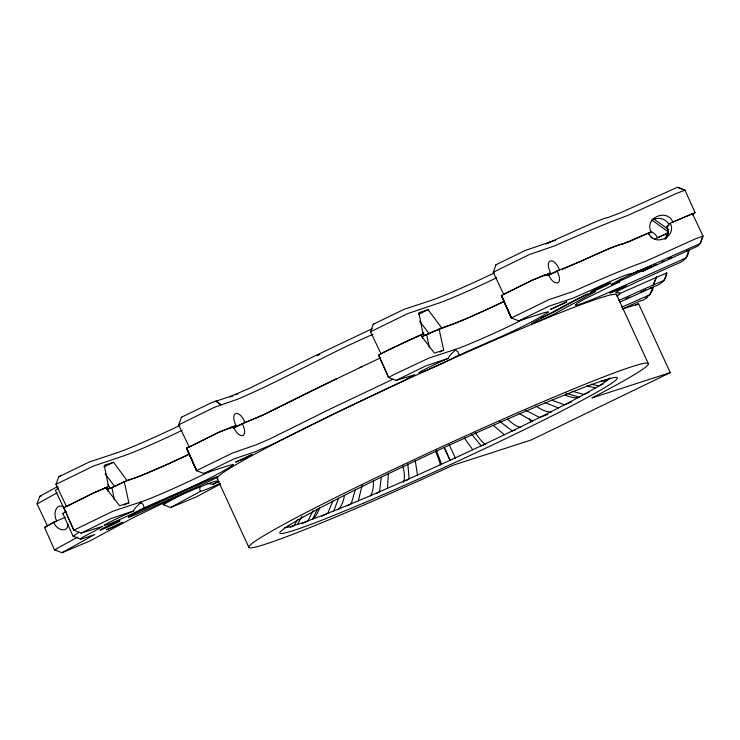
<?xml version="1.0" encoding="UTF-8"?>
<svg xmlns="http://www.w3.org/2000/svg" width="740" height="740" viewBox="0 0 740 740"><rect width="100%" height="100%" fill="white"/><g stroke="black" fill="none" stroke-linecap="round" stroke-linejoin="round"><path stroke-width="1.11" d="M233.072 428.146L242.257 423.696C249.491 438.339 238.659 439.782 233.368 426.592L217.255 432.928L186.554 448.255L196.59 470.677L204.018 473.526L229.4 465.34L233.562 464.415L233.405 464.998C204.203 483.192 171.458 494.995 140.489 509.573A22.181 1.082 -24.7 0 1 122.072 518.509L109.687 523.827L104.155 525.418A22.181 1.082 -24.7 0 1 133.043 511.22L133.533 511.007C134.763 507.131 139.25 504.763 140.887 501.942A49.071 2.396 -24.7 0 0 210.678 470.871M548.303 275.419L559.514 269.98C554.352 256.577 543.604 258.269 550.588 272.894L532.079 280.266L501.368 295.593L511.405 318.015L518.823 320.864L544.215 312.678L548.377 311.762L548.22 312.345C519.018 330.53 486.273 342.343 455.313 356.921A22.181 1.082 -24.7 0 1 436.896 365.847L430.162 368.816A22.181 1.082 -24.7 0 1 420.598 372.627L419.45 372.951A22.181 1.082 -24.7 0 1 419.645 372.248L420.903 371.471A22.181 1.082 -24.7 0 1 447.857 358.567L448.348 358.354C449.578 354.479 454.064 352.101 455.701 349.289A49.071 2.396 -24.7 0 0 526.464 317.71M284.595 527.444A179.552 8.769 -24.7 0 0 285.649 527.463L287.435 527.222A179.552 8.769 -24.7 0 0 294.243 525.474L297.452 524.475A179.552 8.769 -24.7 0 0 307.997 520.831L314.296 518.5A179.552 8.769 -24.7 0 0 327.82 513.273L333.823 510.887A179.552 8.769 -24.7 0 0 350.131 504.218L358.327 500.795A179.552 8.769 -24.7 0 0 379.546 491.749L387.418 488.335L388.407 473.415M666.028 238.234L666.435 233.729L668.202 232.12M667.452 236.781L667.859 232.277M68.2 524.346C67.22 534.252 55.306 529.017 53.798 522.135L44.52 527.352L54.483 549.838L62.058 552.715L89.651 541.088L133.135 517.732L164.178 502.682A54.658 2.673 -24.7 0 1 215.821 481.222L217.172 481.111A54.658 2.673 -24.7 0 1 213.194 484.302L208.07 483.544M381.239 477.374L379.546 491.749L376.753 493.358M189.227 447.062L219.882 431.818L236.023 425.472C229.169 411.468 239.547 408.702 244.94 422.559L263.662 414.807L336.709 378.704M494.32 272.903A54.658 2.673 -24.7 0 1 462.426 287.62L454.332 291.153A54.658 2.673 -24.7 0 1 430.708 300.542L404.234 309.255L373.247 324.259L370.536 331.77L381.1 354.062L381.507 353.646M358.327 500.795L362.147 485.283M503.783 294.557L493.219 272.264L495.93 264.754L525.159 250.49L551.346 241.554L581.964 227.781A32.541 1.591 -24.7 0 1 595.358 221.954L599.039 220.455A32.541 1.591 -24.7 0 1 607.54 217.699L619.667 213.129L677.498 187.285L685 190.115L695.054 212.574L692.742 215.044M61.966 552.678L94.831 534.502L82.658 538.665A32.541 1.591 -24.7 0 1 80.632 538.748L81.539 538.054A32.541 1.591 -24.7 0 1 94.1 531.283L102.721 526.288L81.317 533.087L73.843 530.256L63.816 507.659L92.528 493.377L105.792 487.688L119.612 505.772L128.853 502.765L124.265 481.675L139.12 476.449L166.648 464.618A49.284 2.405 -24.7 0 0 189.542 453.898M692.455 213.768L670.255 223.203L666.962 226.542A12.034 11.923 44.5 0 1 665.057 239.492M355.246 489.843L351.278 503.737L347.328 505.846M140.572 502.987L140.887 501.942L113.035 511.155L73.815 530.21M455.387 350.325L455.701 349.289L428.987 358.049L393.976 374.523L388.602 377.52L396.131 380.425L414.816 374.671L403.457 380.841L336.404 412.652L272.218 444.416L254.421 452.066L233.794 458.994L204.018 473.526M66.443 511.849A37.916 1.85 -24.7 0 0 65.851 512.45L55.426 490.324L58.553 487.91M200.078 486.384L199.754 489.51L200.447 491.341A22.181 1.082 -24.7 0 0 220.187 483.396M684.953 190.236L676.341 193.464L627.326 215.636C602.785 224.479 578.93 235.246 554.926 245.736L529.137 254.643L493.219 272.264L493.765 272.228M57.489 486.633L39.877 496.198L37 503.885L47.573 526.121M179.746 425.482A54.658 2.673 -24.7 0 1 116.134 453.121L89.66 461.834L58.682 476.838L55.972 484.358L66.045 505.624M372.229 328.699L313.742 356.476L250.129 387.991L232.073 395.78L211.474 402.69L181.522 417.194L178.654 424.843L189.209 447.136M623.099 308.636L640.646 300.699C645.502 301.744 658.989 284.031 650.118 287.971M617.299 296.638L620.203 293.271L618.594 292.633C606.476 295.149 636.141 282.588 636.15 282.245L676.86 263.829C683.011 261.784 688.653 257.326 688.699 250.324M649.923 294.798L652.662 287.25M619.029 293.873L666.786 272.866C666.268 280.099 660.931 284.216 654.771 286.315L619.916 302.087M686.137 257.918L688.875 250.37M333.823 510.887L338.624 498.149M653.244 284.937L656.611 276.871L653.244 284.937L618.742 300.532M332.834 500.98L327.82 513.273L321.918 516.27M312.659 519.119L317.516 509M313.122 510.609L307.997 520.831L302.003 523.763M686.165 257.853L619.704 287.601A54.658 2.673 -24.7 0 1 589.179 300.718L583.731 302.817A54.658 2.673 -24.7 0 1 584.766 298.969L619.241 281.968L620.758 279.119M297.452 524.475L301.846 516.492M297.637 519.462L294.243 525.474L290.21 527.398M666.786 272.866L664.048 280.414L653.513 284.808M287.435 527.222L288.591 525.28M185.315 492.526L163.161 504.662L170.598 507.557L200.42 491.323M396.057 380.406L425.833 365.875L448.348 358.354M81.233 533.059L111.019 518.527L133.533 511.007M518.823 320.864L548.608 306.332L573.315 298.007L592.981 289.368A32.541 1.591 -24.7 0 1 614.034 279.831L618.178 278.083A32.541 1.591 -24.7 0 1 627.428 274.503L632.367 273.365L641.201 269.822L700.29 243.469L703 235.986L692.474 213.703M163.133 504.689L164.558 504.375M648.61 234.432L651.052 231.925C644.022 218.143 667.036 207.792 672.817 222.074L695.054 212.574M387.418 488.335A179.552 8.769 -24.7 0 0 409.137 478.78L420.302 473.794A179.552 8.769 -24.7 0 0 441.539 464.174L450.077 460.262A179.552 8.769 -24.7 0 0 471.343 450.401L481.148 445.804A179.552 8.769 -24.7 0 0 504.356 434.759L512.274 430.939A179.552 8.769 -24.7 0 0 532.449 421.06L541.939 416.333A179.552 8.769 -24.7 0 0 558.441 407.962L564.528 404.817A179.552 8.769 -24.7 0 0 578.291 397.537L583.962 394.457A179.552 8.769 -24.7 0 0 595.561 387.88L598.882 385.892A179.552 8.769 -24.7 0 0 605.699 381.479L607.947 379.786A179.552 8.769 -24.7 0 0 609.862 377.909M66.563 506.512L95.238 492.239L108.521 486.541L104.275 465.293L113.544 462.269L127.067 480.501L133.246 478.484A49.284 2.405 -24.7 0 0 169.516 463.407L177.322 459.836A49.284 2.405 -24.7 0 0 189.699 453.999M406.445 480.621L409.137 478.78L407.805 463.915M65.055 512.043L63.538 513.07A37.916 1.85 -24.7 0 0 63.279 513.856M381.858 353.424L382.719 352.934M504.19 294.132L504.902 293.706M79.032 532.264L73.075 536.269L80.521 539.09M646.14 298.054L647.204 297.452M49.155 525.002L49.71 524.697M505.401 293.419L532.495 280.155L545.639 274.503M57.165 492.738L37.213 503.903M50.598 524.216L56.832 520.849C52.901 515.493 55.407 502.238 63.843 507.048M77.728 537.101L54.483 549.838L55.898 549.524M220.279 484.117L196.239 496.929L170.598 507.557M587.07 294.085L555.657 311.05A15.161 0.74 -24.7 0 1 540.709 318.209M383.237 352.638L406.935 341.048M59.635 476.227L61.041 475.487M637.085 270.933L643.069 271.099A22.181 1.082 -24.7 0 0 651.857 266.206L651.912 265.975A22.181 1.082 -24.7 0 0 626.947 276.344L620.546 279.452A22.181 1.082 -24.7 0 0 617.308 282.754L619.241 281.968M549.422 242.294L547.655 243.164L549.561 242.239M103.915 466.94L113.544 462.269M418.489 314.361L428.118 309.69L441.641 327.922L451.613 324.564A49.284 2.405 -24.7 0 0 469.132 317.432L498.88 303.983M103.739 488.687L105.792 487.688M104.405 488.548L108.521 486.541M421.032 334.961L423.095 333.962L418.849 312.715L428.118 309.69M230.306 428.072L233.368 426.592M545.121 275.419L548.183 273.93C553.474 287.12 564.305 285.677 557.072 271.034L547.508 275.678M231.944 427.452L236.023 425.472M544.474 275.854L550.588 272.894M106.865 489.529L113.534 486.874M233.6 428.062L244.94 422.559M422.447 336.46L441.641 327.922M107.864 491.055A12.034 4.634 64.1 0 0 107.106 489.233L111.897 487.679L124.265 481.675M422.688 338.393A12.034 4.634 64.1 0 0 421.92 336.58C438.94 328.939 456.774 323.186 473.794 315.388A49.284 2.405 -24.7 0 0 496.975 304.778L504.356 301.245M127.067 480.501L114.7 486.495L105.126 473.794M124.033 505.096L128.853 502.765M439.81 351.972L443.667 350.103L439.079 329.013M618.029 282.532L619.001 282.07M635.494 305.333L638.611 303.825L670.255 372.636L531.329 439.93L453.056 465.229L447.127 467.948A219.891 10.739 -24.7 0 1 255.032 541.291A219.891 10.739 -24.7 0 1 543.641 401.469A219.891 10.739 -24.7 0 1 596.098 395.789L591.982 397.926L670.255 372.636M407.934 340.557L423.095 333.962M499.602 303.641L504.218 301.439M362.165 366.578L309.792 391.608L262.496 415.223L242.257 423.696M359.548 367.697L380.767 357.762M372.988 334.314C326.978 354.072 283.651 379.713 237.577 399.221L214.517 407.25L178.654 424.843L179.626 424.668M392.977 379.204L331.964 408.156L269.739 438.977L256.53 444.694L232.499 453.019L196.562 470.64L186.591 448.116L196.59 470.677L186.591 448.116M651.052 231.925L629.176 241.647L613.118 247.003A37.916 1.85 -24.7 0 0 581.39 261.137L557.072 271.034M666.962 226.542L668.923 225.663M654.706 239.029L666.435 233.729M668.276 232.924L657.527 237.79A12.034 11.923 44.2 0 0 650.312 231.343M617.872 281.894L641.996 270.979M644.087 270.026L648.286 268.13M653.531 265.762L656.676 264.337M661.921 261.96L664.021 261.017M668.22 259.12L671.365 257.696M642.607 271.33L697.543 246.198L700.262 243.534L703 235.986L694.666 239.159L645.345 261.47C620.832 270.322 596.967 280.969 573.028 291.523L549.062 299.608L511.377 317.978L501.387 295.528L502.469 295.334M143.024 509.231L149.295 506.401M151.386 505.448L163.929 499.777M169.155 497.41L178.562 493.154M180.653 492.211L186.924 489.371M189.014 488.428L201.558 482.757A15.161 0.74 -24.7 0 0 203.158 482.027M625.707 298.84L629.907 296.943M640.396 292.198L642.487 291.246M621.748 307.165L649.951 294.724M643.541 290.774L644.327 290.413M644.66 290.274L645.817 289.756M603.045 384.06L598.882 385.892L591.103 384.254M589.077 392.274L583.962 394.457L572.113 391.229M53.798 522.135L65.268 517.343M571.641 401.913L564.528 404.817L551.79 400.155M41.532 495.782L40.645 496.124M547.72 414.409L539.608 417.499L525.557 410.2M686.378 251.082L688.228 250.435M45.455 527.204L46.416 526.871M562.631 269.231L606.023 250.009A37.916 1.85 -24.7 0 1 622.553 244.08L648.499 233.044C654.29 247.289 677.304 236.976 670.255 223.203M515.484 429.857L512.274 430.939L499.491 421.236M443.667 350.103L434.426 353.11L420.616 335.026L383.579 352.24L378.593 355.126L388.63 377.557L378.612 355.061L379.195 355.024M622.303 309.098L638.611 303.825M40.33 496.235L39.701 496.346M496.466 264.68L495.948 264.809M373.783 324.194L373.247 324.259M181.892 417.258L181.365 417.332M59.209 476.773L58.682 476.838M64.732 507.575L63.779 507.788M512.348 317.858L511.442 318.061M389.573 377.391L388.657 377.604M197.534 470.52L196.701 470.714M74.398 530.154L73.926 530.247M371.082 331.733L370.536 331.77L408.064 313.464L437.719 303.456A49.071 2.396 -24.7 0 0 496.614 277.778M56.508 484.312L55.972 484.358L93.49 466.043L123.145 456.034A49.071 2.396 -24.7 0 0 182.04 430.356M483.387 445.351L481.148 445.804L471.917 434.556M73.88 536.232L73.075 536.269L62.937 513.671M455.664 350.261L457.801 351.565L458.939 354.728M140.85 502.913L142.987 504.227L144.124 507.39M605.237 379.786L607.457 380.175M601.287 380.675L605.699 381.479M586.811 385.919L595.561 387.88M565.943 393.199L579.133 397.084M677.498 187.285L684.842 190.115M545.149 402.653L558.441 407.962M519.101 413.41L532.449 421.06M651.681 219.919L668.331 231.824M653.096 218.467L668.803 229.724M493.303 425.352L504.356 434.759M650.321 236.319L652.051 237.845M419.7 321.206L429.274 333.916M464.433 438.071L472.749 449.744M616.54 294.585L648.185 363.386M529.304 418.738L530.756 421.893M449.18 444.629L455.461 458.273M217.301 478.752L248.945 547.554M444.74 448.681L447.321 454.351M444.25 447.432L450.077 460.262M448.042 455.923L450.068 460.428M63.797 507.723L73.787 530.173M436.276 449.892L441.539 464.174M426.712 335.017L429.274 347.273M111.897 487.679L114.46 499.926M415.251 460.595L417.49 475.052M218.05 479.03A219.891 10.739 -24.7 0 1 413.133 376.586A219.891 10.739 -24.7 0 1 616.383 295.889M435.518 451.169A42.8 2.387 65.5 0 1 440.402 464.85M319.699 507.612A42.8 31.866 68.4 0 1 313.501 518.638M402.986 465.83A42.8 10.85 66 0 1 403.365 482.323M551.282 412.078A42.8 23.467 63.5 0 1 535.991 405.936M486.004 444.472A42.8 8.011 64.8 0 1 475.274 432.724M344.489 495.245A42.8 25.845 67.4 0 1 338.356 509.582M520.387 427.267A42.8 16.224 64.2 0 1 507.659 419.007M373.395 480.528A42.8 18.537 66.6 0 1 370.315 496.022M577.172 397.824A42.8 30.118 62.5 0 1 565.268 395.095M614.024 283.624A49.071 2.396 -24.7 0 1 611.175 284.891M213.194 484.302A22.181 1.082 -24.7 0 1 219.16 481.49M137.529 511.71A15.161 0.74 -24.7 0 1 135.291 512.681M206.331 480.547A15.161 0.74 -24.7 0 1 203.953 481.657M108.022 484.598A12.034 4.653 64.1 0 1 109.89 488.067M422.596 332.019A12.034 4.653 64.1 0 1 424.464 335.488M317.312 355.69A16.659 0.814 -24.7 0 1 319.625 354.553M230.066 397.019A22.181 1.082 -24.7 0 1 233.082 395.743M235.736 394.661A22.181 1.082 -24.7 0 1 237.947 393.81M545.676 243.996A22.181 1.082 -24.7 0 1 555.379 240.296M651.163 220.936A12.034 11.923 44.2 0 1 668.609 223.665M106.588 529.692L113.831 526.908L122.803 522.283L106.588 529.692M128.436 517.121L128.399 517.269A15.161 0.74 -24.7 0 0 134.032 515.299L202.362 484.506A15.161 0.74 -24.7 0 0 217.514 476.828L217.56 476.671A15.161 0.74 -24.7 0 0 205.258 481.555L143.588 509.453A15.161 0.74 -24.7 0 0 128.436 517.121M235.736 462L242.97 459.216L251.942 454.582L235.736 462M550.523 309.422L566.757 301.929L550.523 309.422M609.954 292.947L617.197 290.154L626.17 285.529L609.954 292.947M215.895 401.089L220.881 404.66L215.895 401.089M595.506 291.532L556.462 312.789A15.161 0.74 -24.7 0 1 537.212 321.798L535.399 322.538A15.161 0.74 -24.7 0 1 534.178 322.057L570.651 302.355A15.161 0.74 -24.7 0 1 585.608 295.195L591.713 292.614A15.161 0.74 -24.7 0 1 595.506 291.532M592.416 291.653L590.992 292.115A11.109 0.546 -24.7 0 1 602.434 286.13A11.109 0.546 -24.7 0 1 609.279 283.901A11.109 0.546 -24.7 0 1 592.416 291.653M101.667 529.618L100.242 530.081A11.109 0.546 -24.7 0 1 111.684 524.105A11.109 0.546 -24.7 0 1 118.529 521.876A11.109 0.546 -24.7 0 1 101.667 529.618M511.386 317.996L501.405 295.464L511.377 317.978M363.109 503.274A185.768 9.074 -24.7 0 0 617.373 378.121A185.768 9.074 -24.7 0 0 365.218 485.015A185.768 9.074 -24.7 0 0 363.109 503.274"/></g></svg>
